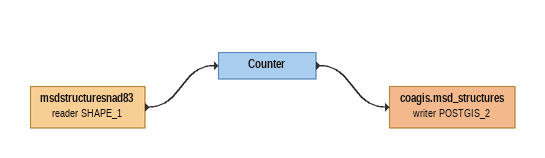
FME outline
msdstructuresnad83 (reader SHAPE_1)
    -> Counter
Counter
    -> coagis.msd_structures (writer POSTGIS_2)
coagis.msd_structures (writer POSTGIS_2)
